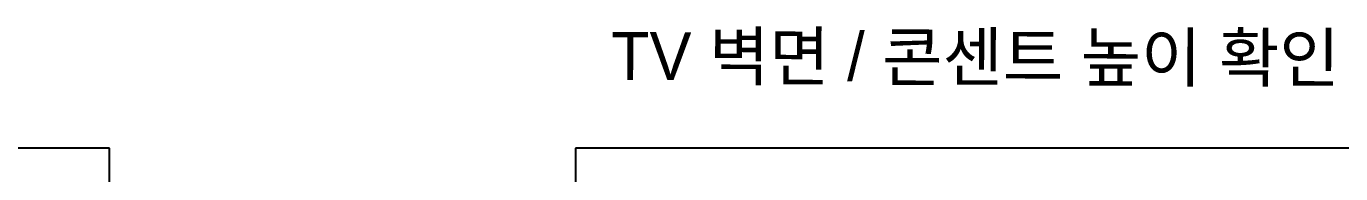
# Model space of a CAD drawing. Header units: inches. Extents: x -4181 to 116552, y 25636 to 44656.
# Drawn here: x 13934 to 16120, y 35153 to 35399 of the extents above; entities that cross this region are included whole.
import ezdxf

# ---------------------------------------------------------------- set-up
doc = ezdxf.new("R2010")
doc.units = ezdxf.units.IN
doc.header["$LTSCALE"] = 50
doc.header["$MEASUREMENT"] = 0
for name, color, linetype in [('0-ELC TEXT', 7, 'Continuous'), ('02-wal', 2, 'Continuous'), ('6fur', 6, 'Continuous')]:
    doc.layers.add(name, color=color, linetype=linetype)
doc.styles.add('코레일둥고', font='Korail_Round_Gothic_Medium.ttf')

# ---------------------------------------------------------------- blocks, each defined once
blk = doc.blocks.new('asfsd')
at = {"layer": '02-wal'}
for p, q in [((14740.6, 35487.4), (13940.6, 35487.4)), ((14740.6, 35287.4), (14740.6, 35487.4)), ((16850.6, 35487.4), (15515.6, 35487.4)), ((15515.6, 35487.4), (15515.6, 35287.4))]:
    blk.add_line(p, q, dxfattribs=at)

msp = doc.modelspace()

# ---------------------------------------------------------------- block references
at = {"layer": '6fur'}
msp.add_blockref('asfsd', (-668.2, -291.7), dxfattribs=at)

# ---------------------------------------------------------------- texts
at = {"layer": '0-ELC TEXT', "style": '코레일둥고'}
msp.add_text('TV 벽면 / 콘센트 높이 확인', height=80, rotation=359.8473, dxfattribs=at).set_placement((14906.6, 35309.5))

doc.saveas('drawing.dxf')
